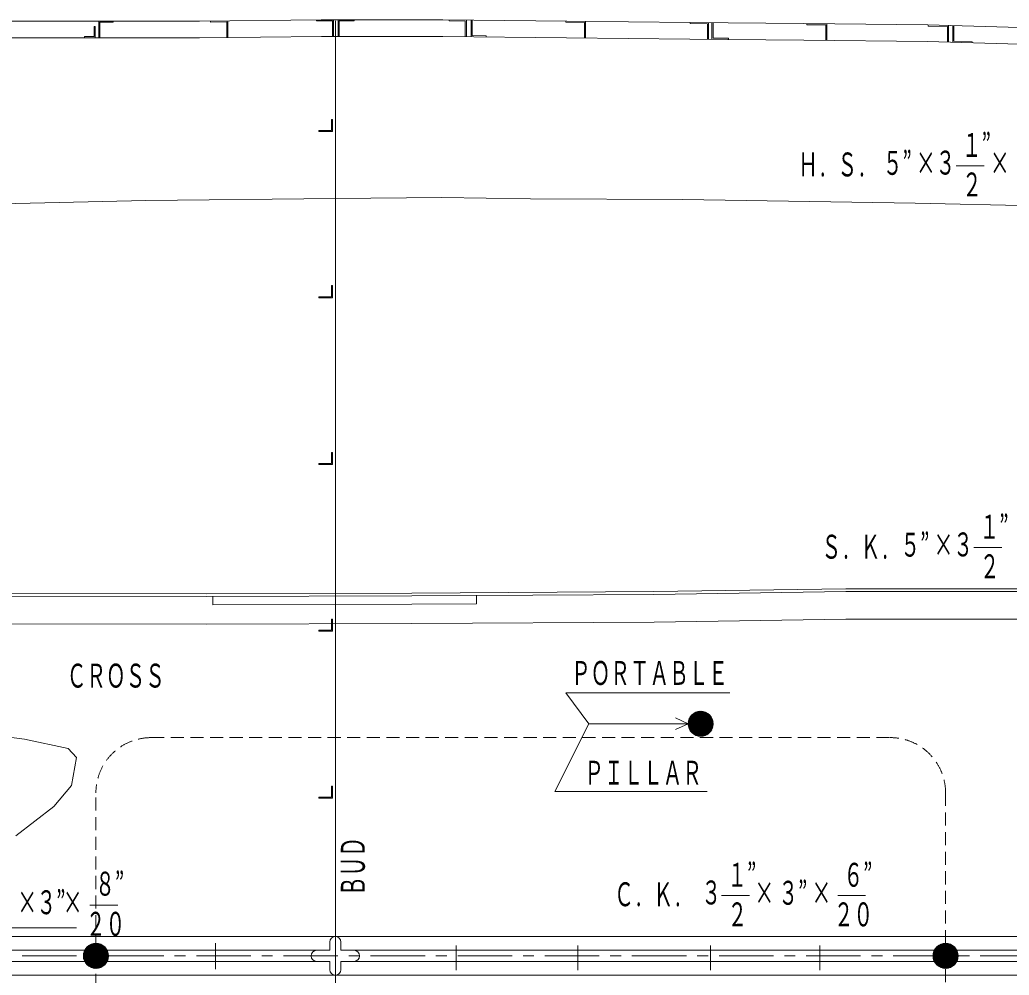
# Model space of a CAD drawing. Units: millimetres, scale not verified. Extents: x -28714 to 28714, y -20310 to 20310.
# Drawn here: x -518 to 4026, y -10230 to -5842 of the extents above; entities that cross this region are included whole.
import ezdxf
from ezdxf.enums import TextEntityAlignment as Align

# ---------------------------------------------------------------- set-up
doc = ezdxf.new("R2010")
doc.units = ezdxf.units.MM
doc.header["$LTSCALE"] = 50
doc.linetypes.add('CHAIN1', pattern=[8, 5, -1, 1, -1])
doc.linetypes.add('DASHED1', pattern=[1.8, 1.2, -0.6])
for name, color, linetype, lineweight in [('0-0_0', 3, 'Continuous', 18), ('0-1', 4, 'CHAIN1', 18), ('0-2_寸法', 2, 'Continuous', 18)]:
    doc.layers.add(name, color=color, linetype=linetype, lineweight=lineweight)
doc.styles.add('ＭＳ ゴシック', font='')
doc.styles.get('ＭＳ ゴシック').set_extended_font_data('MS Gothic')

msp = doc.modelspace()

# ---------------------------------------------------------------- linework, layer by layer
at = {"layer": '0-0_0'}
for p, q in [((-155.12, -5924.05), (-155.12, -5847.85)), ((-88.75, -5847.85), (-88.75, -5852.93)), ((437.52, -5924.05), (437.52, -5846.42)), ((844.71, -5846.77), (844.71, -5841.94)), ((922.53, -5841.69), (922.53, -5917.89)), ((931.06, -5847.02), (931.06, -14364.71)), ((944.22, -5917.89), (944.22, -5841.69)), ((1453.92, -5847.09), (1453.92, -5842.01)), ((1532.9, -5842.85), (1532.9, -5919.05)), ((1554.78, -5919.29), (1554.78, -5843.08)), ((1988.82, -5852.8), (1988.82, -5847.72)), ((2079.82, -5848.7), (2079.82, -5924.9)), ((2560.28, -5858.91), (2560.28, -5853.83)), ((2644.43, -5854.73), (2644.43, -5930.94)), ((2660.43, -5931.11), (2660.43, -5854.9)), ((3096.11, -5864.64), (3096.11, -5859.56)), ((3188.72, -5860.55), (3188.72, -5936.75)), ((-176.98, -5871.93), (-171.9, -5871.93)), ((-171.9, -5871.93), (-171.9, -5924.05)), ((3653.2, -5870.63), (3653.2, -5865.55)), ((3747.35, -5868.24), (3747.35, -5944.47)), ((3766.08, -5945.01), (3766.08, -5868.78)), ((-220.42, -5918.97), (-220.42, -5924.05)), ((1624.4, -5920.03), (1624.4, -5914.95)), ((2735.96, -5931.91), (2735.96, -5926.83)), ((3856.13, -5947.59), (3856.13, -5942.5)), ((2551.31, -9071.95), (2605.43, -9017.83)), ((2551.82, -9066.94), (2600.42, -9018.34)), ((2552.41, -9075.34), (2608.82, -9018.93)), ((2552.93, -9061.34), (2594.82, -9019.45)), ((2555, -9054.79), (2588.27, -9021.52)), ((2556.9, -9075.34), (2608.82, -9023.42)), ((2559.16, -9046.14), (2579.62, -9025.68)), ((2561.39, -9075.34), (2608.82, -9027.91)), ((2565.88, -9075.34), (2608.82, -9032.4)), ((2570.37, -9075.34), (2608.82, -9036.89)), ((2574.86, -9075.34), (2608.82, -9041.38)), ((2608.82, -9018.93), (2610.01, -9017.74)), ((2608.82, -9023.42), (2614.25, -9017.98)), ((2608.82, -9027.91), (2618.23, -9018.5)), ((2608.82, -9032.4), (2621.97, -9019.25)), ((2608.82, -9036.89), (2625.51, -9020.2)), ((2608.82, -9041.38), (2628.87, -9021.33)), ((2608.82, -9045.87), (2632.06, -9022.62)), ((2608.82, -9050.36), (2635.11, -9024.07)), ((2608.82, -9054.85), (2638, -9025.66)), ((2608.82, -9059.34), (2640.77, -9027.39)), ((2608.82, -9063.83), (2643.4, -9029.25)), ((2608.82, -9068.32), (2645.9, -9031.24)), ((2608.82, -9072.81), (2648.27, -9033.36)), ((2610.78, -9075.34), (2650.53, -9035.59)), ((2615.27, -9075.34), (2652.66, -9037.95)), ((2619.76, -9075.34), (2654.66, -9040.44)), ((2551.22, -9076.53), (2552.41, -9075.34)), ((2551.46, -9080.77), (2556.9, -9075.34)), ((2551.98, -9084.75), (2561.39, -9075.34)), ((2552.73, -9088.49), (2565.88, -9075.34)), ((2553.68, -9092.03), (2570.37, -9075.34)), ((2554.81, -9095.39), (2574.86, -9075.34)), ((2556.1, -9098.58), (2579.35, -9075.34)), ((2557.55, -9101.63), (2583.84, -9075.34)), ((2559.15, -9104.52), (2588.33, -9075.34)), ((2560.87, -9107.28), (2592.82, -9075.34)), ((2562.73, -9109.91), (2597.31, -9075.34)), ((2564.72, -9112.42), (2601.8, -9075.34)), ((2566.84, -9114.79), (2606.29, -9075.34)), ((2569.07, -9117.05), (2608.82, -9077.3)), ((2571.43, -9119.18), (2608.82, -9081.79)), ((2573.92, -9121.18), (2608.82, -9086.28)), ((2579.35, -9075.34), (2608.82, -9045.87)), ((2583.84, -9075.34), (2608.82, -9050.36)), ((2588.33, -9075.34), (2608.82, -9054.85)), ((2592.82, -9075.34), (2608.82, -9059.34)), ((2597.31, -9075.34), (2608.82, -9063.83)), ((2601.8, -9075.34), (2608.82, -9068.32)), ((2606.29, -9075.34), (2608.82, -9072.81)), ((2608.82, -9077.3), (2610.78, -9075.34)), ((2608.82, -9081.79), (2615.27, -9075.34)), ((2608.82, -9086.28), (2619.76, -9075.34)), ((2608.82, -9090.77), (2624.25, -9075.34)), ((2608.82, -9095.26), (2628.74, -9075.34)), ((2608.82, -9099.75), (2633.23, -9075.34)), ((2608.82, -9104.24), (2637.72, -9075.34)), ((2608.82, -9108.73), (2642.21, -9075.34)), ((2608.82, -9113.22), (2646.7, -9075.34)), ((2608.82, -9117.71), (2651.19, -9075.34)), ((2608.82, -9122.2), (2655.68, -9075.34)), ((2608.82, -9126.69), (2660.17, -9075.34)), ((2608.82, -9131.18), (2664.66, -9075.34)), ((2611.6, -9132.89), (2666.37, -9078.12)), ((2616.55, -9132.43), (2665.92, -9083.07)), ((2624.25, -9075.34), (2656.54, -9043.05)), ((2628.74, -9075.34), (2658.28, -9045.8)), ((2633.23, -9075.34), (2659.89, -9048.68)), ((2637.72, -9075.34), (2661.36, -9051.7)), ((2642.21, -9075.34), (2662.68, -9054.87)), ((2646.7, -9075.34), (2663.83, -9058.21)), ((2651.19, -9075.34), (2664.8, -9061.73)), ((2655.68, -9075.34), (2665.58, -9065.44)), ((2660.17, -9075.34), (2666.13, -9069.38)), ((2664.66, -9075.34), (2666.41, -9073.59)), ((2576.53, -9123.06), (2608.82, -9090.77)), ((2579.28, -9124.8), (2608.82, -9095.26)), ((2582.16, -9126.41), (2608.82, -9099.75)), ((2585.18, -9127.88), (2608.82, -9104.24)), ((2588.35, -9129.2), (2608.82, -9108.73)), ((2591.69, -9130.35), (2608.82, -9113.22)), ((2595.21, -9131.32), (2608.82, -9117.71)), ((2598.92, -9132.1), (2608.82, -9122.2)), ((2602.86, -9132.65), (2608.82, -9126.69)), ((2607.07, -9132.93), (2608.82, -9131.18)), ((2622.06, -9131.41), (2664.89, -9088.58)), ((2628.46, -9129.51), (2662.99, -9094.97)), ((2636.68, -9125.77), (2659.25, -9103.2)), ((19324.21, -10052.4), (-12307.01, -10052.4)), ((-225.95, -10137.91), (-171.82, -10083.79)), ((-225.43, -10132.9), (-176.83, -10084.3)), ((-224.85, -10141.3), (-168.43, -10084.88)), ((-224.32, -10127.3), (-182.43, -10085.41)), ((-168.43, -10084.88), (-167.25, -10083.7)), ((-168.43, -10089.37), (-163, -10083.94)), ((-168.43, -10093.87), (-159.03, -10084.46)), ((-168.43, -10098.36), (-155.28, -10085.21)), ((-168.43, -10102.85), (-151.74, -10086.16)), ((381.31, -10201.88), (381.31, -10082.8)), ((3675.73, -10137.91), (3729.85, -10083.79)), ((3676.25, -10132.9), (3724.85, -10084.3)), ((3676.83, -10141.3), (3733.24, -10084.88)), ((3677.36, -10127.3), (3719.25, -10085.41)), ((3733.24, -10084.88), (3734.43, -10083.7)), ((3733.24, -10089.37), (3738.68, -10083.94)), ((3733.24, -10093.87), (3742.65, -10084.46)), ((3733.24, -10098.36), (3746.39, -10085.21)), ((3733.24, -10102.85), (3749.93, -10086.16)), ((905.66, -10115.9), (-12307.01, -10115.9)), ((-222.26, -10120.75), (-188.99, -10087.48)), ((-220.36, -10141.3), (-168.43, -10089.37)), ((-218.1, -10112.1), (-197.63, -10091.63)), ((-215.87, -10141.3), (-168.43, -10093.87)), ((-211.38, -10141.3), (-168.43, -10098.36)), ((-206.89, -10141.3), (-168.43, -10102.85)), ((-202.4, -10141.3), (-168.43, -10107.34)), ((-197.91, -10141.3), (-168.43, -10111.83)), ((-193.42, -10141.3), (-168.43, -10116.32)), ((-188.93, -10141.3), (-168.43, -10120.81)), ((-184.44, -10141.3), (-168.43, -10125.3)), ((-179.95, -10141.3), (-168.43, -10129.79)), ((-168.43, -10107.34), (-148.38, -10087.29)), ((-168.43, -10111.83), (-145.19, -10088.58)), ((-168.43, -10116.32), (-142.15, -10090.03)), ((-168.43, -10120.81), (-139.25, -10091.62)), ((-168.43, -10125.3), (-136.49, -10093.35)), ((-168.43, -10129.79), (-133.86, -10095.21)), ((-168.43, -10134.28), (-131.36, -10097.2)), ((-168.43, -10138.77), (-128.98, -10099.31)), ((-166.48, -10141.3), (-126.73, -10101.55)), ((-161.99, -10141.3), (-124.6, -10103.91)), ((-157.5, -10141.3), (-122.59, -10106.4)), ((-153.01, -10141.3), (-120.72, -10109.01)), ((-148.52, -10141.3), (-118.97, -10111.76)), ((-144.03, -10141.3), (-117.36, -10114.64)), ((-139.54, -10141.3), (-115.89, -10117.66)), ((-135.05, -10141.3), (-114.58, -10120.83)), ((-130.55, -10141.3), (-113.42, -10124.17)), ((-126.06, -10141.3), (-112.45, -10127.69)), ((-121.57, -10141.3), (-111.68, -10131.4)), ((19346.58, -10115.9), (956.46, -10115.9)), ((1485.6, -10093.88), (1485.6, -10206.55)), ((2044.23, -10093.88), (2044.23, -10206.55)), ((2653.38, -10093.88), (2653.38, -10206.55)), ((3155.56, -10093.88), (3155.56, -10206.55)), ((3679.42, -10120.75), (3712.69, -10087.48)), ((3681.32, -10141.3), (3733.24, -10089.37)), ((3683.58, -10112.1), (3704.04, -10091.63)), ((3685.81, -10141.3), (3733.24, -10093.87)), ((3690.3, -10141.3), (3733.24, -10098.36)), ((3694.79, -10141.3), (3733.24, -10102.85)), ((3699.28, -10141.3), (3733.24, -10107.34)), ((3703.77, -10141.3), (3733.24, -10111.83)), ((3708.26, -10141.3), (3733.24, -10116.32)), ((3712.75, -10141.3), (3733.24, -10120.81)), ((3717.24, -10141.3), (3733.24, -10125.3)), ((3721.73, -10141.3), (3733.24, -10129.79)), ((3733.24, -10107.34), (3753.29, -10087.29)), ((3733.24, -10111.83), (3756.49, -10088.58)), ((3733.24, -10116.32), (3759.53, -10090.03)), ((3733.24, -10120.81), (3762.43, -10091.62)), ((3733.24, -10125.3), (3765.19, -10093.35)), ((3733.24, -10129.79), (3767.82, -10095.21)), ((3733.24, -10134.28), (3770.32, -10097.2)), ((3733.24, -10138.77), (3772.7, -10099.31)), ((3735.2, -10141.3), (3774.95, -10101.55)), ((3739.69, -10141.3), (3777.08, -10103.91)), ((3744.18, -10141.3), (3779.08, -10106.4)), ((3748.67, -10141.3), (3780.96, -10109.01)), ((3753.16, -10141.3), (3782.71, -10111.76)), ((3757.65, -10141.3), (3784.32, -10114.64)), ((3762.14, -10141.3), (3785.78, -10117.66)), ((3766.63, -10141.3), (3787.1, -10120.83)), ((3771.12, -10141.3), (3788.25, -10124.17)), ((3775.61, -10141.3), (3789.23, -10127.69)), ((3780.1, -10141.3), (3790, -10131.4)), ((905.66, -10166.7), (-12307.01, -10166.7)), ((-226.03, -10142.49), (-224.85, -10141.3)), ((-225.79, -10146.73), (-220.36, -10141.3)), ((-225.27, -10150.71), (-215.87, -10141.3)), ((-224.53, -10154.45), (-211.38, -10141.3)), ((-223.58, -10157.99), (-206.89, -10141.3)), ((-222.45, -10161.35), (-202.4, -10141.3)), ((-221.15, -10164.54), (-197.91, -10141.3)), ((-219.7, -10167.58), (-193.42, -10141.3)), ((-218.11, -10170.48), (-188.93, -10141.3)), ((-216.38, -10173.24), (-184.44, -10141.3)), ((-214.52, -10175.87), (-179.95, -10141.3)), ((-212.53, -10178.38), (-175.46, -10141.3)), ((-210.42, -10180.75), (-170.97, -10141.3)), ((-208.18, -10183.01), (-168.43, -10143.26)), ((-205.82, -10185.13), (-168.43, -10147.75)), ((-203.33, -10187.14), (-168.43, -10152.24)), ((-200.72, -10189.02), (-168.43, -10156.73)), ((-197.98, -10190.76), (-168.43, -10161.22)), ((-195.1, -10192.37), (-168.43, -10165.71)), ((-192.07, -10193.84), (-168.43, -10170.2)), ((-188.9, -10195.16), (-168.43, -10174.69)), ((-175.46, -10141.3), (-168.43, -10134.28)), ((-170.97, -10141.3), (-168.43, -10138.77)), ((-168.43, -10143.26), (-166.48, -10141.3)), ((-168.43, -10147.75), (-161.99, -10141.3)), ((-168.43, -10152.24), (-157.5, -10141.3)), ((-168.43, -10156.73), (-153.01, -10141.3)), ((-168.43, -10161.22), (-148.52, -10141.3)), ((-168.43, -10165.71), (-144.03, -10141.3)), ((-168.43, -10170.2), (-139.54, -10141.3)), ((-168.43, -10174.69), (-135.05, -10141.3)), ((-168.43, -10179.18), (-130.55, -10141.3)), ((-168.43, -10183.67), (-126.06, -10141.3)), ((-168.43, -10188.16), (-121.57, -10141.3)), ((-168.43, -10192.65), (-117.08, -10141.3)), ((-168.43, -10197.14), (-112.59, -10141.3)), ((-165.65, -10198.85), (-110.89, -10144.08)), ((-160.71, -10198.39), (-111.34, -10149.02)), ((-155.2, -10197.37), (-112.36, -10154.54)), ((-148.8, -10195.47), (-114.27, -10160.93)), ((-140.58, -10191.73), (-118, -10169.16)), ((-117.08, -10141.3), (-111.13, -10135.34)), ((-112.59, -10141.3), (-110.85, -10139.55)), ((19346.58, -10166.7), (956.46, -10166.7)), ((3675.64, -10142.49), (3676.83, -10141.3)), ((3675.89, -10146.73), (3681.32, -10141.3)), ((3676.4, -10150.71), (3685.81, -10141.3)), ((3677.15, -10154.45), (3690.3, -10141.3)), ((3678.1, -10157.99), (3694.79, -10141.3)), ((3679.23, -10161.35), (3699.28, -10141.3)), ((3680.53, -10164.54), (3703.77, -10141.3)), ((3681.98, -10167.58), (3708.26, -10141.3)), ((3683.57, -10170.48), (3712.75, -10141.3)), ((3685.3, -10173.24), (3717.24, -10141.3)), ((3687.16, -10175.87), (3721.73, -10141.3)), ((3689.14, -10178.38), (3726.22, -10141.3)), ((3691.26, -10180.75), (3730.71, -10141.3)), ((3693.49, -10183.01), (3733.24, -10143.26)), ((3695.86, -10185.13), (3733.24, -10147.75)), ((3698.34, -10187.14), (3733.24, -10152.24)), ((3700.96, -10189.02), (3733.24, -10156.73)), ((3703.7, -10190.76), (3733.24, -10161.22)), ((3706.58, -10192.37), (3733.24, -10165.71)), ((3709.6, -10193.84), (3733.24, -10170.2)), ((3712.78, -10195.16), (3733.24, -10174.69)), ((3726.22, -10141.3), (3733.24, -10134.28)), ((3730.71, -10141.3), (3733.24, -10138.77)), ((3733.24, -10143.26), (3735.2, -10141.3)), ((3733.24, -10147.75), (3739.69, -10141.3)), ((3733.24, -10152.24), (3744.18, -10141.3)), ((3733.24, -10156.73), (3748.67, -10141.3)), ((3733.24, -10161.22), (3753.16, -10141.3)), ((3733.24, -10165.71), (3757.65, -10141.3)), ((3733.24, -10170.2), (3762.14, -10141.3)), ((3733.24, -10174.69), (3766.63, -10141.3)), ((3733.24, -10179.18), (3771.12, -10141.3)), ((3733.24, -10183.67), (3775.61, -10141.3)), ((3733.24, -10188.16), (3780.1, -10141.3)), ((3733.24, -10192.65), (3784.59, -10141.3)), ((3733.24, -10197.14), (3789.08, -10141.3)), ((3736.03, -10198.85), (3790.79, -10144.08)), ((3740.97, -10198.39), (3790.34, -10149.02)), ((3746.48, -10197.37), (3789.32, -10154.54)), ((3752.88, -10195.47), (3787.41, -10160.93)), ((3761.1, -10191.73), (3783.68, -10169.16)), ((3784.59, -10141.3), (3790.55, -10135.34)), ((3789.08, -10141.3), (3790.83, -10139.55)), ((-185.56, -10196.31), (-168.43, -10179.18)), ((-182.05, -10197.28), (-168.43, -10183.67)), ((-178.33, -10198.06), (-168.43, -10188.16)), ((-174.39, -10198.61), (-168.43, -10192.65)), ((-170.18, -10198.89), (-168.43, -10197.14)), ((3716.11, -10196.31), (3733.24, -10179.18)), ((3719.63, -10197.28), (3733.24, -10183.67)), ((3723.34, -10198.06), (3733.24, -10188.16)), ((3727.29, -10198.61), (3733.24, -10192.65)), ((3731.49, -10198.89), (3733.24, -10197.14)), ((19324.21, -10230.2), (-12307.01, -10230.2))]:
    msp.add_line(p, q, dxfattribs=at)
at = {"layer": '0-0_0', "color": 1, "linetype": 'DASHED1'}
for p, q in [((85.57, -9138.77), (3479.24, -9138.77)), ((-168.43, -11004.26), (-168.43, -9392.77)), ((3733.24, -9392.77), (3733.24, -11004.26))]:
    msp.add_line(p, q, dxfattribs=at)
at = {"layer": '0-0_0'}
for points in [[(-719.23, -5847.85), (307.44, -5847.85), (866.63, -5841.69), (1424.84, -5841.69), (1993.87, -5847.78), (2560.45, -5853.83), (3082.68, -5859.42), (3651.23, -5865.49), (4758.11, -5897.15), (5315.51, -5913.09), (5855.29, -5928.53), (6422.35, -5950.62), (6980.68, -5972.38), (8187.75, -6043.99)], [(-150.04, -5924.05), (-150.04, -5852.93), (-88.75, -5852.93)], [(357.48, -5847.3), (357.48, -5852.38), (432.44, -5851.56), (432.44, -5924.05)], [(844.71, -5846.77), (917.45, -5846.77), (917.45, -5917.89)], [(949.3, -5917.89), (949.3, -5846.77), (1017.41, -5846.77), (1017.41, -5841.69)], [(1453.92, -5847.09), (1527.82, -5847.88), (1527.82, -5919)], [(1559.86, -5843.14), (1559.86, -5914.26), (1624.4, -5914.95)], [(1988.82, -5852.8), (2074.74, -5853.72), (2074.74, -5924.85)], [(2560.28, -5858.91), (2639.35, -5859.76), (2639.35, -5930.88)], [(2665.51, -5854.9), (2665.51, -5926.08), (2735.96, -5926.83)], [(-220.42, -5918.97), (-176.98, -5918.97), (-176.98, -5871.93)], [(3096.11, -5864.64), (3183.64, -5865.58), (3183.64, -5936.7)], [(3653.2, -5870.63), (3742.27, -5873.18), (3742.27, -5944.88)], [(3771.16, -5868.78), (3771.16, -5940.07), (3856.13, -5942.5)], [(-718.26, -5924.05), (307.86, -5924.05), (867.05, -5917.89), (1424.43, -5917.89), (1993.05, -5923.97), (2559.64, -5930.03), (3081.87, -5935.61), (3649.73, -5941.68), (4755.93, -5973.32), (5313.33, -5989.26), (5852.72, -6004.69), (6419.38, -6026.77), (6976.94, -6048.49), (8182.2, -6120)], [(-1201.03, -6701.03), (61.25, -6671.74), (931.06, -6663.08), (1420.17, -6657.79), (1827.41, -6663.91), (2526.69, -6666.74), (3593.27, -6684.06), (4146.77, -6695.66), (4766.05, -6713.34), (5190.44, -6730.48), (5533.32, -6746.63), (6118.07, -6770.01), (6697.96, -6802.26), (7439.41, -6843.5), (8050.6, -6897.67)], [(17000.33, -9244.57), (15887.09, -8997.99), (14633.19, -8811.79), (13194.72, -8659.34), (11285.71, -8542.41), (9543.15, -8482.65), (8741.87, -8463.38), (7748.2, -8458.49), (6536.93, -8458.49), (5337.21, -8458.49), (4237.97, -8467.51), (3274.75, -8467.51), (2393.98, -8481.12), (1282.38, -8487.85), (338.49, -8491.19), (-785.02, -8488.88), (-1315.24, -8487.91), (-1900.19, -8473.12), (-2462.28, -8458.9), (-3020.01, -8454.55), (-3395.54, -8439.49)], [(17003.08, -9232.17), (15889.4, -8985.49), (14634.79, -8799.18), (13195.78, -8646.68), (11286.32, -8529.72), (9543.52, -8469.96), (8742.06, -8450.68), (7748.23, -8445.79), (6536.93, -8445.79), (5337.16, -8445.79), (4237.92, -8454.81), (3274.66, -8454.81), (2393.85, -8468.42), (1282.32, -8475.15), (338.48, -8478.49), (-784.99, -8476.18), (-1315.07, -8475.21), (-1899.87, -8460.42), (-2462.07, -8446.21), (-3019.71, -8441.85), (-3395.03, -8426.8)], [(367.81, -8491.08), (367.81, -8529.18), (1282.56, -8525.95), (1579.42, -8524.15), (1579.42, -8486.05)], [(16972.87, -9368.57), (15864, -9122.95), (14617.16, -8937.8), (13184.14, -8785.93), (11279.65, -8669.28), (9539.45, -8609.6), (8740.03, -8590.37), (7747.89, -8585.49), (6536.93, -8585.49), (5337.73, -8585.49), (4238.49, -8594.51), (3275.74, -8594.51), (2395.35, -8608.11), (1282.99, -8614.85), (338.58, -8618.19), (-785.28, -8615.88), (-1316.96, -8614.91), (-1903.4, -8600.08), (-2464.38, -8585.89), (-3023.05, -8581.53), (-3400.63, -8566.39)], [(-651.35, -9126.67), (-496.87, -9145.97), (-296.05, -9188.42), (-257.43, -9230.86), (-280.6, -9358.21), (-361.7, -9454.68), (-535.49, -9589.74)], [(845.43, -10115.9), (905.66, -10115.9), (905.66, -10077.8)], [(956.46, -10077.8), (956.46, -10115.9), (1016.68, -10115.9)], [(905.66, -10204.8), (905.66, -10166.7), (845.43, -10166.7)], [(1016.68, -10166.7), (956.46, -10166.7), (956.46, -10204.8)]]:
    msp.add_lwpolyline(points, dxfattribs=at)
for points in [[(913.28, -6299.76), (913.28, -6350.49), (854.86, -6350.49), (854.86, -6355.57), (918.36, -6355.57), (918.36, -6299.76)], [(913.28, -7062.84), (913.28, -7113.57), (854.86, -7113.57), (854.86, -7118.65), (918.36, -7118.65), (918.36, -7062.84)], [(913.28, -7828.62), (913.28, -7879.35), (854.86, -7879.35), (854.86, -7884.43), (918.36, -7884.43), (918.36, -7828.62)], [(913.28, -8594.57), (913.28, -8645.31), (854.86, -8645.31), (854.86, -8650.39), (918.36, -8650.39), (918.36, -8594.57)], [(913.28, -9361.65), (913.28, -9412.38), (854.86, -9412.38), (854.86, -9417.46), (918.36, -9417.46), (918.36, -9361.65)]]:
    msp.add_lwpolyline(points, close=True, dxfattribs=at)
for centre in [(2608.82, -9075.34), (-168.43, -10141.3), (3733.24, -10141.3)]:
    msp.add_circle(centre, 57.61, dxfattribs=at)
at = {"layer": '0-0_0', "color": 1, "linetype": 'DASHED1'}
for centre, start, end in [((85.57, -9392.77), 90, 180), ((3479.24, -9392.77), 0, 90)]:
    msp.add_arc(centre, 254, start, end, dxfattribs=at)
at = {"layer": '0-0_0'}
for centre, start, end in [((931.06, -10077.8), 0, 180), ((845.43, -10141.3), 90, 270), ((1016.68, -10141.3), 270, 90), ((931.06, -10204.8), 180, 0)]:
    msp.add_arc(centre, 25.4, start, end, dxfattribs=at)
at = {"layer": '0-1'}
msp.add_line((22142.93, -10141.3), (-21383.31, -10141.3), dxfattribs=at)
at = {"layer": '0-2_寸法'}
for p, q in [((3782.09, -6511.9), (3910.33, -6511.9)), ((3863.18, -8265.63), (3991.43, -8265.63)), ((1990.18, -8933.84), (2742.11, -8933.84)), ((2704.84, -9864.42), (2833.08, -9864.42)), ((3238.02, -9864.42), (3366.26, -9864.42)), ((-196.34, -9907.94), (-68.1, -9907.94)), ((-257.12, -10012.41), (-1498.46, -10012.41))]:
    msp.add_line(p, q, dxfattribs=at)
for points in [[(2551.21, -9075.34), (2094.87, -9075.34), (1990.18, -8933.84)], [(2094.87, -9075.34), (1939.3, -9385.86), (2637.86, -9385.86)], [(2493.81, -9048.67), (2551.21, -9075.34), (2493.81, -9102.01)]]:
    msp.add_lwpolyline(points, dxfattribs=at)

# ---------------------------------------------------------------- texts
at = {"layer": '0-2_寸法', "style": 'ＭＳ ゴシック', "width": 0.6}
for s, p in [('１”', (3808.66, -6504.44)), ('Ｈ. Ｓ.', (3056.89, -6594.24)), ('５”', (3445.29, -6587.11)), ('×', (3597.67, -6587.11)), ('３', (3687.85, -6585.94)), ('×', (3937.32, -6587.31)), ('２', (3809.48, -6686.24)), ('１”', (3889.76, -8258.16)), ('Ｓ. Ｋ.', (3163.55, -8350.01)), ('５”', (3526.38, -8340.83)), ('×', (3678.77, -8340.83)), ('３', (3768.95, -8339.67)), ('２', (3890.57, -8439.96)), ('ＣＲＯＳＳ', (-302.22, -8942.11)), ('ＰＯＲＴＡＢＬＥ', (2013.8, -8929.88)), ('ＰＩＬＬＡＲ', (2074.53, -9387.96)), ('１”', (2731.42, -9856.95)), ('６”', (3264.6, -9856.95)), ('８”', (-171.48, -9897.93)), ('Ｃ. Ｋ.', (2211.63, -9946.37)), ('３', (2612.3, -9938.37)), ('×', (2856.01, -9939.82)), ('３”', (2965.84, -9939.62)), ('×', (3118.22, -9939.62)), ('×', (-528.77, -9983.14)), ('３”', (-440.99, -9983.14)), ('×', (-320.12, -9983.34)), ('２', (2732.23, -10038.75)), ('２０', (3220.43, -10038.75)), ('２０', (-213.93, -10082.27))]:
    msp.add_text(s, height=110, dxfattribs=at).set_placement(p, align=Align.BOTTOM_LEFT)
msp.add_text('ＢＵＤ', height=110, rotation=90, dxfattribs=at).set_placement((1099.44, -9865.84), align=Align.BOTTOM_LEFT)

doc.saveas('drawing.dxf')
